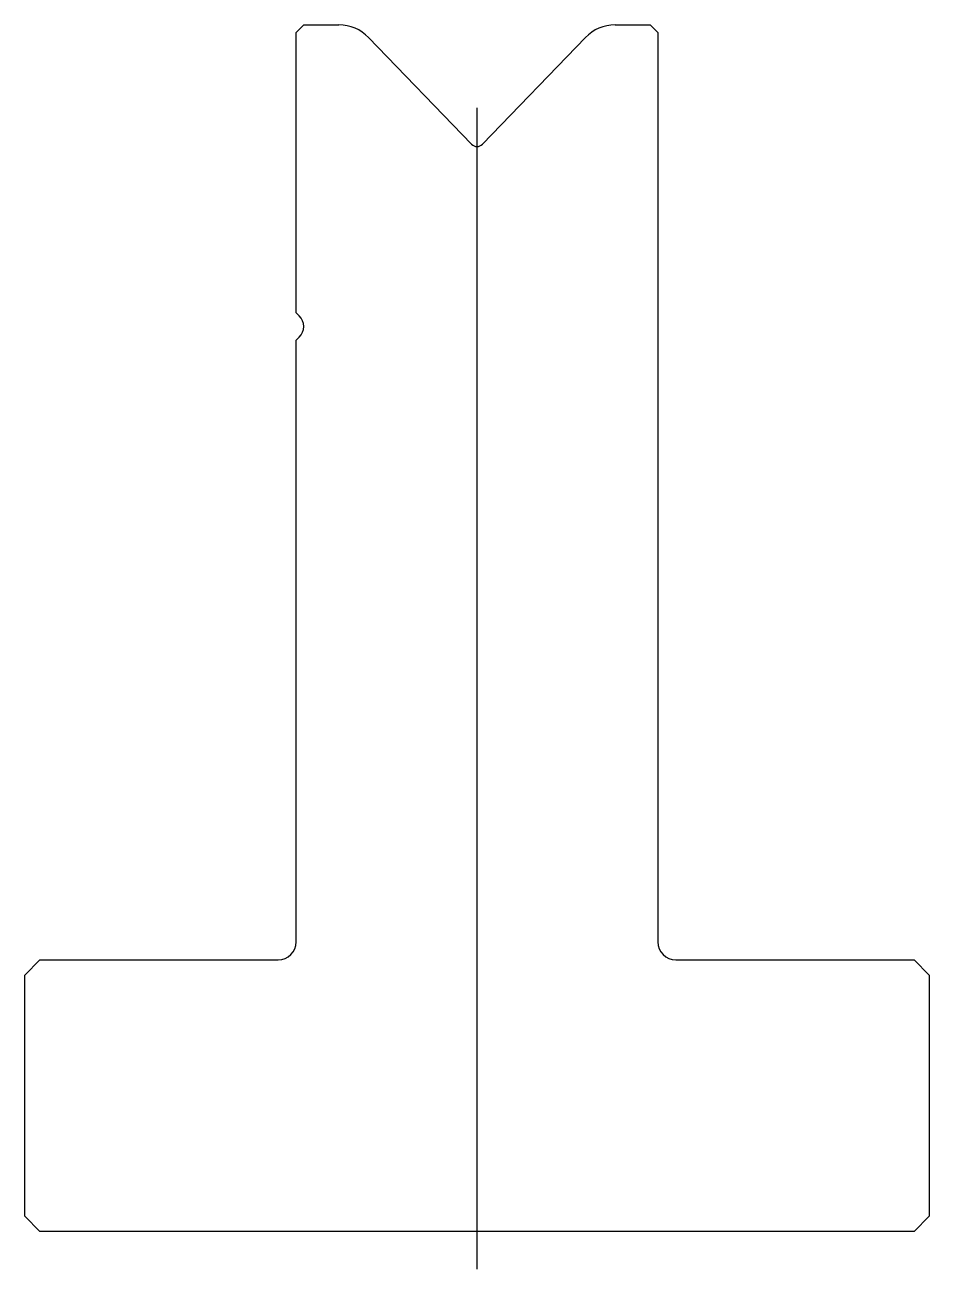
# Model space of a CAD drawing. Header units: metres. Extents: x -29.1 to 30.9, y -48.6 to 33.9.
import ezdxf

# ---------------------------------------------------------------- set-up
doc = ezdxf.new("R2010")
doc.units = ezdxf.units.M

msp = doc.modelspace()

# ---------------------------------------------------------------- linework, layer by layer
for p, q in [((-10.559202, 33.856319), (-11.059202, 33.356319)), ((-10.559202, 33.856319), (-8.226508, 33.856319)), ((10.108103, 33.856319), (12.440798, 33.856319)), ((12.940798, 33.356319), (12.440798, 33.856319)), ((-11.059202, 14.770532), (-11.059202, 33.356319)), ((-6.248324, 33.016629), (0.581128, 25.944525)), ((1.300467, 25.944525), (8.129919, 33.016629)), ((12.940798, 33.356319), (12.940798, -26.943681)), ((0.940798, -48.643681), (0.940798, 28.361232)), ((-10.852096, 14.563425), (-11.059202, 14.770532)), ((-11.059202, 12.942105), (-10.852096, 13.149212)), ((-11.059202, -26.943681), (-11.059202, 12.942105)), ((-28.059202, -28.143681), (-29.059202, -29.143681)), ((-28.059202, -28.143681), (-12.259202, -28.143681)), ((14.140798, -28.143681), (29.940798, -28.143681)), ((30.940798, -29.143681), (29.940798, -28.143681)), ((-29.059202, -45.143681), (-29.059202, -29.143681)), ((30.940798, -29.143681), (30.940798, -45.143681)), ((-29.059202, -45.143681), (-28.059202, -46.143681)), ((29.940798, -46.143681), (30.940798, -45.143681)), ((29.940798, -46.143681), (-28.059202, -46.143681))]:
    msp.add_line(p, q)
for centre, radius, start, end in [((-8.226508, 31.106319), 2.75, 44, 90), ((10.108103, 31.106319), 2.75, 90, 136), ((0.940798, 26.291854), 0.5, 224, 316), ((-11.559202, 13.856319), 1, 315, 45), ((-12.259202, -26.943681), 1.2, 270, 0), ((14.140798, -26.943681), 1.2, 180, 270)]:
    msp.add_arc(centre, radius, start, end)

doc.saveas('drawing.dxf')
